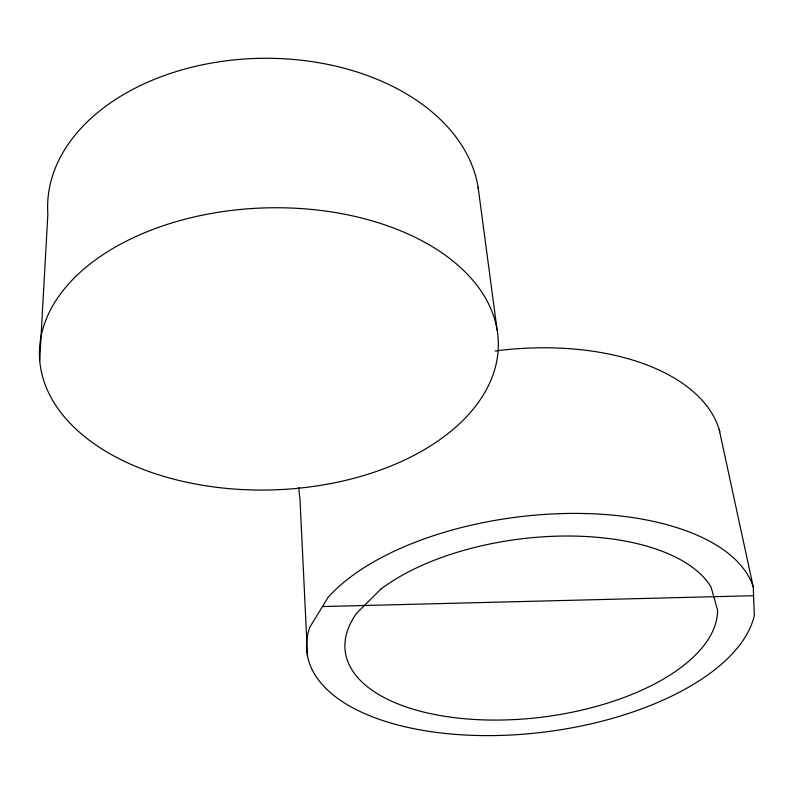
<?xml version="1.0" encoding="UTF-8"?>
<svg xmlns="http://www.w3.org/2000/svg" width="794" height="794" viewBox="0 0 794 794"><rect width="100%" height="100%" fill="white"/><g stroke="black" fill="none" stroke-linecap="round" stroke-linejoin="round"><path stroke-width="1.19" d="M39.7 360.555L47.868 214.082A215.908 146.95 -0.9 0 1 248.323 58.776A215.908 146.95 -0.9 0 1 478.464 189.617M322.463 606.556L753.585 595.699M719.185 429.514L753.268 587.014L754.3 615.539A225.962 108.351 -7.1 0 1 499.386 735.462A225.962 108.351 -7.1 0 1 309.739 627.349L328.041 597.425A225.962 108.351 -7.1 0 1 563.839 513.539A225.962 108.351 -7.1 0 1 753.268 587.014M478.097 187.166L497.153 330.205M307.536 656.291L299.933 498.166A212.802 117.661 -7.4 0 1 298.911 487.556M495.148 350.978A212.802 117.661 -7.4 0 1 719.87 431.926M380.773 589.208L356.645 613.216A187.463 89.742 -7.1 0 0 498.056 720.069A187.463 89.742 -7.1 0 0 717.587 610.229L711.087 587.163A187.463 89.742 -7.1 0 0 565.159 536.029A187.463 89.742 -7.1 0 0 380.773 589.208M124.42 461.344A229.535 141.044 -1.8 0 0 495.506 366.63A229.535 141.044 -1.8 0 0 186.679 218.787A229.535 141.044 -1.8 0 0 124.42 461.344"/></g></svg>
